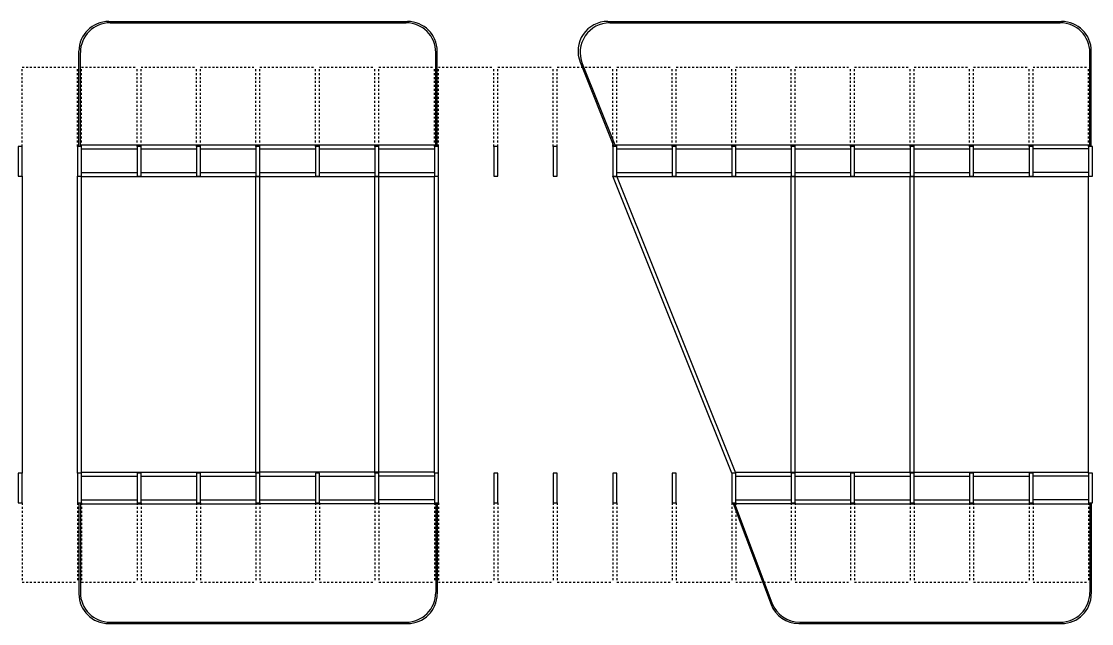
# Model space of a CAD drawing. Extents: x -16 to 243, y 482 to 579.
# Drawn here: x 78.4 to 132.3, y 518.1 to 548.5 of the extents above; entities that cross this region are included whole.
import ezdxf

# ---------------------------------------------------------------- set-up
doc = ezdxf.new("R2010")
doc.units = 0
doc.header["$LTSCALE"] = 0.02
doc.header["$MEASUREMENT"] = 0
doc.linetypes.add('HIDDEN2', pattern=[0.1875, 0.125, -0.0625])
doc.layers.get('0').update_dxf_attribs({"linetype": 'CONTINUOUS'})
for name, color, linetype in [('ESTR', 3, 'CONTINUOUS'), ('PISO', 1, 'CONTINUOUS'), ('PROJ', 1, 'HIDDEN2')]:
    doc.layers.add(name, color=color, linetype=linetype)

# ---------------------------------------------------------------- blocks, each defined once
blk = doc.blocks.new('PILAR-SLN')
for points in [[(0.197, -26.487), (0.197, -27.987), (-0.003, -27.987), (-0.003, -26.487)], [(0.197, -42.97), (0.197, -44.47), (-0.003, -44.47), (-0.003, -42.97)]]:
    blk.add_lwpolyline(points, close=True)

msp = doc.modelspace()

# ---------------------------------------------------------------- linework, layer by layer
at = {"layer": 'ESTR'}
for points in [[(81.384, 540.71), (81.384, 542.21), (81.184, 542.21), (81.184, 540.71)], [(84.384, 540.71), (84.384, 542.21), (84.184, 542.21), (84.184, 540.71)], [(87.384, 540.71), (87.384, 542.21), (87.184, 542.21), (87.184, 540.71)], [(90.384, 540.71), (90.384, 542.21), (90.184, 542.21), (90.184, 540.71)], [(93.384, 540.71), (93.384, 542.21), (93.184, 542.21), (93.184, 540.71)], [(96.384, 540.71), (96.384, 542.21), (96.184, 542.21), (96.184, 540.71)], [(99.384, 540.71), (99.384, 542.21), (99.184, 542.21), (99.184, 540.71)], [(102.384, 540.71), (102.384, 542.21), (102.184, 542.21), (102.184, 540.71)], [(105.384, 540.71), (105.384, 542.21), (105.184, 542.21), (105.184, 540.71)], [(108.384, 540.71), (108.384, 542.21), (108.184, 542.21), (108.184, 540.71)], [(111.384, 540.71), (111.384, 542.21), (111.184, 542.21), (111.184, 540.71)], [(114.384, 540.71), (114.384, 542.21), (114.184, 542.21), (114.184, 540.71)], [(117.384, 540.71), (117.384, 542.21), (117.184, 542.21), (117.184, 540.71)], [(120.384, 540.71), (120.384, 542.21), (120.184, 542.21), (120.184, 540.71)], [(123.384, 540.71), (123.384, 542.21), (123.184, 542.21), (123.184, 540.71)], [(126.384, 540.71), (126.384, 542.21), (126.184, 542.21), (126.184, 540.71)], [(129.384, 540.71), (129.384, 542.21), (129.184, 542.21), (129.184, 540.71)], [(132.384, 540.71), (132.384, 542.21), (132.184, 542.21), (132.184, 540.71)], [(81.384, 524.227), (81.384, 525.727), (81.184, 525.727), (81.184, 524.227)], [(84.384, 524.227), (84.384, 525.727), (84.184, 525.727), (84.184, 524.227)], [(87.384, 524.227), (87.384, 525.727), (87.184, 525.727), (87.184, 524.227)], [(90.384, 524.227), (90.384, 525.727), (90.184, 525.727), (90.184, 524.227)], [(93.384, 524.227), (93.384, 525.727), (93.184, 525.727), (93.184, 524.227)], [(96.384, 524.227), (96.384, 525.727), (96.184, 525.727), (96.184, 524.227)], [(99.384, 524.227), (99.384, 525.727), (99.184, 525.727), (99.184, 524.227)], [(102.384, 524.227), (102.384, 525.727), (102.184, 525.727), (102.184, 524.227)], [(105.384, 524.227), (105.384, 525.727), (105.184, 525.727), (105.184, 524.227)], [(108.384, 524.227), (108.384, 525.727), (108.184, 525.727), (108.184, 524.227)], [(111.384, 524.227), (111.384, 525.727), (111.184, 525.727), (111.184, 524.227)], [(114.384, 524.227), (114.384, 525.727), (114.184, 525.727), (114.184, 524.227)], [(117.384, 524.227), (117.384, 525.727), (117.184, 525.727), (117.184, 524.227)], [(120.384, 524.227), (120.384, 525.727), (120.184, 525.727), (120.184, 524.227)], [(123.384, 524.227), (123.384, 525.727), (123.184, 525.727), (123.184, 524.227)], [(126.384, 524.227), (126.384, 525.727), (126.184, 525.727), (126.184, 524.227)], [(129.384, 524.227), (129.384, 525.727), (129.184, 525.727), (129.184, 524.227)], [(132.384, 524.227), (132.384, 525.727), (132.184, 525.727), (132.184, 524.227)]]:
    msp.add_lwpolyline(points, close=True, dxfattribs=at)
at = {"layer": 'PISO'}
for p, q in [((82.755, 548.515), (97.825, 548.515)), ((82.825, 548.445), (97.755, 548.445)), ((107.932, 548.515), (130.825, 548.515)), ((108.036, 548.445), (130.755, 548.445)), ((81.255, 542.202), (81.255, 547.015)), ((81.325, 542.202), (81.325, 546.945)), ((99.255, 542.202), (99.255, 546.945)), ((99.325, 542.202), (99.325, 547.015)), ((132.255, 542.202), (132.255, 546.945)), ((132.325, 542.202), (132.325, 547.015)), ((106.54, 546.459), (108.241, 542.202)), ((106.643, 546.389), (108.317, 542.202)), ((81.384, 542.287), (90.384, 542.287)), ((81.384, 542.087), (84.184, 542.087)), ((84.384, 542.087), (87.184, 542.087)), ((87.384, 542.087), (90.184, 542.087)), ((90.384, 542.287), (99.255, 542.287)), ((90.384, 542.087), (93.184, 542.087)), ((93.384, 542.087), (96.184, 542.087)), ((96.384, 542.087), (99.184, 542.087)), ((108.283, 542.287), (117.384, 542.287)), ((108.384, 542.087), (111.184, 542.087)), ((111.384, 542.087), (114.184, 542.087)), ((114.384, 542.087), (117.184, 542.087)), ((117.384, 542.287), (132.184, 542.287)), ((117.384, 542.087), (120.184, 542.087)), ((120.384, 542.087), (123.184, 542.087)), ((123.384, 542.087), (126.184, 542.087)), ((126.384, 542.087), (129.184, 542.087)), ((132.184, 542.087), (129.384, 542.087)), ((78.384, 540.71), (78.384, 525.727)), ((81.184, 525.727), (81.184, 540.71)), ((81.384, 540.887), (84.184, 540.887)), ((81.384, 525.727), (81.384, 540.71)), ((81.384, 540.687), (90.384, 540.687)), ((84.384, 540.887), (87.184, 540.887)), ((87.384, 540.887), (90.184, 540.887)), ((90.184, 525.727), (90.184, 540.71)), ((90.384, 540.887), (93.184, 540.887)), ((90.384, 525.727), (90.384, 540.71)), ((90.384, 540.687), (99.184, 540.687)), ((93.384, 540.887), (96.184, 540.887)), ((96.184, 525.727), (96.184, 540.71)), ((96.384, 540.887), (99.184, 540.887)), ((96.384, 525.727), (96.384, 540.71)), ((99.184, 525.727), (99.184, 540.71)), ((99.384, 525.727), (99.384, 540.681)), ((114.184, 525.727), (108.184, 540.71)), ((108.193, 540.687), (117.384, 540.687)), ((108.384, 540.887), (111.184, 540.887)), ((114.384, 525.727), (108.384, 540.71)), ((111.384, 540.887), (114.184, 540.887)), ((114.384, 540.887), (117.184, 540.887)), ((117.184, 525.727), (117.184, 540.728)), ((117.384, 540.887), (120.184, 540.887)), ((117.384, 525.575), (117.384, 540.728)), ((117.384, 540.687), (132.184, 540.687)), ((120.384, 540.887), (123.184, 540.887)), ((123.184, 525.727), (123.184, 540.71)), ((123.384, 540.887), (126.184, 540.887)), ((123.384, 525.727), (123.384, 540.71)), ((126.384, 540.887), (129.184, 540.887)), ((132.184, 540.887), (129.384, 540.887)), ((132.184, 525.727), (132.184, 540.71)), ((81.384, 525.777), (90.384, 525.777)), ((81.384, 525.577), (84.184, 525.577)), ((84.384, 525.577), (87.184, 525.577)), ((87.384, 525.577), (90.184, 525.577)), ((99.184, 525.777), (90.384, 525.777)), ((90.384, 525.577), (93.184, 525.577)), ((93.384, 525.577), (96.184, 525.577)), ((99.184, 525.577), (96.384, 525.577)), ((114.364, 525.777), (132.184, 525.777)), ((114.384, 525.577), (117.184, 525.577)), ((117.384, 525.577), (120.184, 525.577)), ((120.384, 525.577), (123.184, 525.577)), ((123.384, 525.577), (126.184, 525.577)), ((126.384, 525.577), (129.184, 525.577)), ((132.184, 525.577), (129.384, 525.577)), ((81.384, 524.377), (84.184, 524.377)), ((84.384, 524.377), (87.184, 524.377)), ((87.384, 524.377), (90.184, 524.377)), ((90.384, 524.377), (93.184, 524.377)), ((93.384, 524.377), (96.184, 524.377)), ((99.184, 524.377), (96.384, 524.377)), ((114.384, 524.377), (117.184, 524.377)), ((117.384, 524.377), (120.184, 524.377)), ((120.384, 524.377), (123.184, 524.377)), ((123.384, 524.377), (126.184, 524.377)), ((126.384, 524.377), (129.184, 524.377)), ((132.184, 524.377), (129.384, 524.377)), ((81.255, 524.192), (81.255, 519.641)), ((81.325, 524.192), (81.325, 519.711)), ((81.384, 524.177), (90.384, 524.177)), ((99.255, 524.177), (90.384, 524.177)), ((99.255, 524.192), (99.255, 519.711)), ((99.325, 524.192), (99.325, 519.641)), ((114.252, 524.192), (116.167, 519.112)), ((114.327, 524.192), (116.216, 519.182)), ((117.384, 524.177), (114.333, 524.177)), ((117.384, 524.177), (132.184, 524.177)), ((132.255, 524.192), (132.255, 519.711)), ((132.325, 524.192), (132.325, 519.641)), ((82.755, 518.141), (97.825, 518.141)), ((82.825, 518.211), (97.755, 518.211)), ((117.571, 518.141), (130.825, 518.141)), ((117.619, 518.211), (130.755, 518.211))]:
    msp.add_line(p, q, dxfattribs=at)
for centre, start, end in [((82.755, 547.015), 90, 180), ((82.825, 546.945), 90, 180), ((97.755, 546.945), 0, 90), ((97.825, 547.015), 0, 90), ((107.932, 547.015), 90, 201.7882), ((108.036, 546.945), 90, 201.7882), ((130.755, 546.945), 0, 90), ((130.825, 547.015), 0, 90), ((82.755, 519.641), 180, 270), ((82.825, 519.711), 180, 270), ((97.755, 519.711), 270, 0), ((97.825, 519.641), 270, 0), ((130.755, 519.711), 270, 0), ((130.825, 519.641), 270, 0), ((117.571, 519.641), 200.6558, 270), ((117.619, 519.711), 200.6558, 270)]:
    msp.add_arc(centre, 1.5, start, end, dxfattribs=at)
at = {"layer": 'PROJ'}
for p, q in [((78.384, 546.21), (81.184, 546.21)), ((78.384, 542.21), (78.384, 546.21)), ((81.184, 542.21), (81.184, 546.21)), ((81.384, 546.21), (84.184, 546.21)), ((81.384, 542.21), (81.384, 546.21)), ((84.184, 542.21), (84.184, 546.21)), ((84.384, 546.21), (87.184, 546.21)), ((84.384, 542.21), (84.384, 546.21)), ((87.184, 542.21), (87.184, 546.21)), ((87.384, 546.21), (90.184, 546.21)), ((87.384, 542.21), (87.384, 546.21)), ((90.184, 542.21), (90.184, 546.21)), ((90.384, 546.21), (93.184, 546.21)), ((90.384, 542.21), (90.384, 546.21)), ((93.184, 542.21), (93.184, 546.21)), ((93.384, 546.21), (96.184, 546.21)), ((93.384, 542.21), (93.384, 546.21)), ((96.184, 542.21), (96.184, 546.21)), ((96.384, 546.21), (99.184, 546.21)), ((96.384, 542.21), (96.384, 546.21)), ((99.184, 542.21), (99.184, 546.21)), ((99.384, 546.21), (102.184, 546.21)), ((99.384, 542.21), (99.384, 546.21)), ((102.184, 542.21), (102.184, 546.21)), ((102.384, 546.21), (105.184, 546.21)), ((102.384, 542.21), (102.384, 546.21)), ((105.184, 542.21), (105.184, 546.21)), ((105.384, 546.21), (108.184, 546.21)), ((105.384, 542.21), (105.384, 546.21)), ((108.184, 542.21), (108.184, 546.21)), ((108.384, 546.21), (111.184, 546.21)), ((108.384, 542.21), (108.384, 546.21)), ((111.184, 542.21), (111.184, 546.21)), ((111.384, 546.21), (114.184, 546.21)), ((111.384, 542.21), (111.384, 546.21)), ((114.184, 542.21), (114.184, 546.21)), ((114.384, 546.21), (117.184, 546.21)), ((114.384, 542.21), (114.384, 546.21)), ((117.184, 542.21), (117.184, 546.21)), ((117.384, 546.21), (120.184, 546.21)), ((117.384, 542.21), (117.384, 546.21)), ((120.184, 542.21), (120.184, 546.21)), ((120.384, 546.21), (123.184, 546.21)), ((120.384, 542.21), (120.384, 546.21)), ((123.184, 542.21), (123.184, 546.21)), ((123.384, 546.21), (126.184, 546.21)), ((123.384, 542.21), (123.384, 546.21)), ((126.184, 542.21), (126.184, 546.21)), ((126.384, 546.21), (129.184, 546.21)), ((126.384, 542.21), (126.384, 546.21)), ((129.184, 542.21), (129.184, 546.21)), ((129.384, 546.21), (132.184, 546.21)), ((129.384, 542.21), (129.384, 546.21)), ((132.184, 542.21), (132.184, 546.21)), ((78.384, 524.227), (78.384, 520.227)), ((81.184, 524.227), (81.184, 520.227)), ((81.384, 524.227), (81.384, 520.227)), ((84.184, 524.227), (84.184, 520.227)), ((84.384, 524.227), (84.384, 520.227)), ((87.184, 524.227), (87.184, 520.227)), ((87.384, 524.227), (87.384, 520.227)), ((90.184, 524.227), (90.184, 520.227)), ((90.384, 524.227), (90.384, 520.227)), ((93.184, 524.227), (93.184, 520.227)), ((93.384, 524.227), (93.384, 520.227)), ((96.184, 524.227), (96.184, 520.227)), ((96.384, 524.227), (96.384, 520.227)), ((99.184, 524.227), (99.184, 520.227)), ((99.384, 524.227), (99.384, 520.227)), ((102.184, 524.227), (102.184, 520.227)), ((102.384, 524.227), (102.384, 520.227)), ((105.184, 524.227), (105.184, 520.227)), ((105.384, 524.227), (105.384, 520.227)), ((108.184, 524.227), (108.184, 520.227)), ((108.384, 524.227), (108.384, 520.227)), ((111.184, 524.227), (111.184, 520.227)), ((111.384, 524.227), (111.384, 520.227)), ((114.184, 524.227), (114.184, 520.227)), ((114.384, 524.227), (114.384, 520.227)), ((117.184, 524.227), (117.184, 520.227)), ((117.384, 524.227), (117.384, 520.227)), ((120.184, 524.227), (120.184, 520.227)), ((120.384, 524.227), (120.384, 520.227)), ((123.184, 524.227), (123.184, 520.227)), ((123.384, 524.227), (123.384, 520.227)), ((126.184, 524.227), (126.184, 520.227)), ((126.384, 524.227), (126.384, 520.227)), ((129.184, 524.227), (129.184, 520.227)), ((129.384, 524.227), (129.384, 520.227)), ((132.184, 524.227), (132.184, 520.227)), ((78.384, 520.227), (81.184, 520.227)), ((81.384, 520.227), (84.184, 520.227)), ((84.384, 520.227), (87.184, 520.227)), ((87.384, 520.227), (90.184, 520.227)), ((90.384, 520.227), (93.184, 520.227)), ((93.384, 520.227), (96.184, 520.227)), ((96.384, 520.227), (99.184, 520.227)), ((99.384, 520.227), (102.184, 520.227)), ((102.384, 520.227), (105.184, 520.227)), ((105.384, 520.227), (108.184, 520.227)), ((108.384, 520.227), (111.184, 520.227)), ((111.384, 520.227), (114.184, 520.227)), ((114.384, 520.227), (117.184, 520.227)), ((117.384, 520.227), (120.184, 520.227)), ((120.384, 520.227), (123.184, 520.227)), ((123.384, 520.227), (126.184, 520.227)), ((126.384, 520.227), (129.184, 520.227)), ((129.384, 520.227), (132.184, 520.227))]:
    msp.add_line(p, q, dxfattribs=at)

# ---------------------------------------------------------------- block references
at = {"layer": 'ESTR', "xscale": -1}
msp.add_blockref('PILAR-SLN', (78.381, 568.697), dxfattribs=at)

doc.saveas('drawing.dxf')
